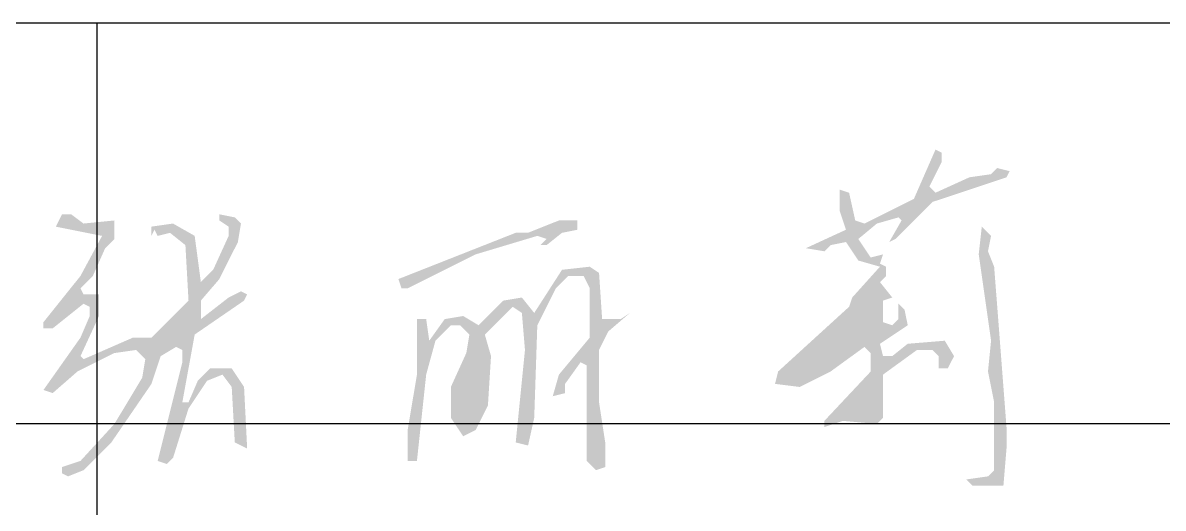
# Model space of a CAD drawing. Extents: x 5188914 to 7068445, y -542675 to 2032183.
# Drawn here: x 5235766 to 5237614, y -538212 to -537425 of the extents above; entities that cross this region are included whole.
import ezdxf

# ---------------------------------------------------------------- set-up
doc = ezdxf.new("R2010")
doc.units = 0
doc.header["$LTSCALE"] = 1000
doc.header["$MEASUREMENT"] = 0
doc.layers.get('0').update_dxf_attribs({"linetype": 'CONTINUOUS'})

msp = doc.modelspace()

# ---------------------------------------------------------------- hatches: boundary and pattern name
at = {"linetype": 'Continuous'}
h = msp.add_hatch(color=0, dxfattribs=at)
h.paths.add_polyline_path([(5235914.9, -537775.6), (5235914.9, -537745.6), (5235864.9, -537750.6), (5235844.9, -537735.6), (5235829.9, -537735.6), (5235819.9, -537755.6), (5235894.9, -537770.6), (5235859.9, -537835.6), (5235799.9, -537910.6), (5235799.9, -537920.6), (5235814.9, -537920.6), (5235864.9, -537880.6), (5235874.9, -537885.6), (5235874.9, -537900.6), (5235859.9, -537935.6), (5235799.9, -538020.6), (5235814.9, -538025.6), (5235854.9, -537990.6), (5235914.9, -537960.6), (5235949.9, -537955.6), (5235964.9, -537970.6), (5235959.9, -538000.6), (5235914.9, -538075.6), (5235859.9, -538135.6), (5235829.9, -538145.6), (5235829.9, -538155.6), (5235839.9, -538160.6), (5235864.9, -538150.6), (5235909.9, -538105.6), (5235974.9, -538010.6), (5235989.9, -537965.6), (5236014.9, -537950.6), (5236024.9, -537955.6), (5236024.9, -537975.6), (5235984.9, -538135.6), (5235999.9, -538140.6), (5236009.9, -538130.6), (5236034.9, -538050.6), (5236064.9, -538005.6), (5236089.9, -537995.6), (5236104.9, -538015.6), (5236109.9, -538105.6), (5236129.9, -538115.6), (5236124.9, -538015.6), (5236104.9, -537985.6), (5236069.9, -537985.6), (5236049.9, -538005.6), (5236034.9, -538040.6), (5236024.9, -538040.6), (5236044.9, -537930.6), (5236124.9, -537875.6), (5236129.9, -537865.6), (5236119.9, -537860.6), (5236099.9, -537870.6), (5236054.9, -537905.6), (5236054.9, -537875.6), (5236084.9, -537840.6), (5236114.9, -537780.6), (5236119.9, -537750.6), (5236109.9, -537740.6), (5236084.9, -537735.6), (5236084.9, -537745.6), (5236099.9, -537755.6), (5236099.9, -537770.6), (5236074.9, -537825.6), (5236054.9, -537845.6), (5236044.9, -537770.6), (5236009.9, -537750.6), (5235974.9, -537755.6), (5235974.9, -537770.6), (5235979.9, -537760.6), (5235984.9, -537770.6), (5236004.9, -537765.6), (5236029.9, -537785.6), (5236034.9, -537875.6), (5235974.9, -537935.6), (5235944.9, -537935.6), (5235864.9, -537970.6), (5235859.9, -537965.6), (5235889.9, -537900.6), (5235889.9, -537865.6), (5235864.9, -537865.6), (5235859.9, -537855.6), (5235879.9, -537835.6), (5235899.9, -537790.6)])
h.paths.add_polyline_path([(5236499.9, -537800.6), (5236599.9, -537770.6), (5236614.9, -537775.6), (5236604.9, -537785.6), (5236614.9, -537785.6), (5236639.9, -537765.6), (5236664.9, -537760.6), (5236664.9, -537745.6), (5236634.9, -537745.6), (5236584.9, -537765.6), (5236564.9, -537765.6), (5236374.9, -537840.6), (5236379.9, -537855.6), (5236389.9, -537855.6)])
h.paths.add_polyline_path([(5236434.9, -537940.6), (5236459.9, -537915.6), (5236474.9, -537915.6), (5236489.9, -537930.6), (5236484.9, -537960.6), (5236459.9, -538015.6), (5236459.9, -538065.6), (5236479.9, -538095.6), (5236499.9, -538085.6), (5236519.9, -538045.6), (5236524.9, -537965.6), (5236514.9, -537930.6), (5236559.9, -537885.6), (5236574.9, -537895.6), (5236579.9, -537955.6), (5236564.9, -538105.6), (5236584.9, -538110.6), (5236594.9, -538065.6), (5236599.9, -537915.6), (5236629.9, -537855.6), (5236649.9, -537835.6), (5236674.9, -537835.6), (5236684.9, -537855.6), (5236684.9, -537935.6), (5236634.9, -537995.6), (5236624.9, -538030.6), (5236644.9, -538025.6), (5236644.9, -538010.6), (5236669.9, -537975.6), (5236679.9, -537980.6), (5236679.9, -538135.6), (5236694.9, -538150.6), (5236709.9, -538145.6), (5236709.9, -538105.6), (5236699.9, -538040.6), (5236699.9, -537955.6), (5236714.9, -537925.6), (5236749.9, -537895.6), (5236734.9, -537905.6), (5236704.9, -537905.6), (5236699.9, -537830.6), (5236684.9, -537820.6), (5236639.9, -537825.6), (5236594.9, -537895.6), (5236574.9, -537870.6), (5236544.9, -537875.6), (5236504.9, -537915.6), (5236479.9, -537900.6), (5236449.9, -537905.6), (5236424.9, -537940.6), (5236419.9, -537905.6), (5236404.9, -537905.6), (5236404.9, -537910.6), (5236404.9, -537995.6), (5236389.9, -538085.6), (5236389.9, -538135.6), (5236404.9, -538135.6), (5236419.9, -537995.6)])
h.paths.add_polyline_path([(5237149.9, -537750.6), (5237184.9, -537740.6), (5237189.9, -537745.6), (5237169.9, -537780.6), (5237179.9, -537775.6), (5237239.9, -537715.6), (5237359.9, -537675.6), (5237364.9, -537665.6), (5237344.9, -537660.6), (5237334.9, -537670.6), (5237299.9, -537675.6), (5237244.9, -537700.6), (5237234.9, -537690.6), (5237254.9, -537650.6), (5237254.9, -537635.6), (5237244.9, -537630.6), (5237209.9, -537710.6), (5237129.9, -537750.6), (5237114.9, -537745.6), (5237104.9, -537700.6), (5237089.9, -537695.6), (5237089.9, -537730.6), (5237099.9, -537760.6), (5237034.9, -537790.6), (5237064.9, -537795.6), (5237074.9, -537785.6), (5237099.9, -537780.6), (5237119.9, -537810.6), (5237154.9, -537820.6), (5237109.9, -537870.6), (5237104.9, -537885.6), (5236989.9, -537990.6), (5236984.9, -538010.6), (5237024.9, -538015.6), (5237074.9, -537990.6), (5237129.9, -537950.6), (5237139.9, -537960.6), (5237139.9, -537990.6), (5237064.9, -538070.6), (5237064.9, -538080.6), (5237094.9, -538070.6), (5237149.9, -538075.6), (5237159.9, -538065.6), (5237159.9, -537995.6), (5237214.9, -537955.6), (5237239.9, -537955.6), (5237249.9, -537965.6), (5237249.9, -537985.6), (5237264.9, -537985.6), (5237274.9, -537965.6), (5237259.9, -537940.6), (5237199.9, -537945.6), (5237174.9, -537965.6), (5237159.9, -537965.6), (5237154.9, -537945.6), (5237199.9, -537915.6), (5237194.9, -537890.6), (5237184.9, -537880.6), (5237184.9, -537905.6), (5237174.9, -537915.6), (5237159.9, -537910.6), (5237159.9, -537875.6), (5237174.9, -537870.6), (5237154.9, -537845.6), (5237164.9, -537835.6), (5237164.9, -537820.6), (5237154.9, -537815.6), (5237159.9, -537800.6), (5237139.9, -537805.6), (5237119.9, -537775.6)])
h.paths.add_polyline_path([(5237339.9, -537820.6), (5237329.9, -537795.6), (5237334.9, -537770.6), (5237319.9, -537755.6), (5237314.9, -537800.6), (5237334.9, -537940.6), (5237329.9, -537990.6), (5237339.9, -538040.6), (5237339.9, -538150.6), (5237329.9, -538160.6), (5237294.9, -538165.6), (5237304.9, -538175.6), (5237354.9, -538175.6), (5237359.9, -538115.6), (5237359.9, -538080.6)])

# ---------------------------------------------------------------- linework, layer by layer
for p, q in [((5234307.2, -537425), (5245307.2, -537425)), ((5235887.2, -540675), (5235887.2, -537425)), ((5235887.2, -540675), (5235887.2, -537425)), ((5235887.2, -540675), (5235887.2, -537425)), ((5234307.2, -538075), (5239807.2, -538075))]:
    msp.add_line(p, q)

doc.saveas('drawing.dxf')
